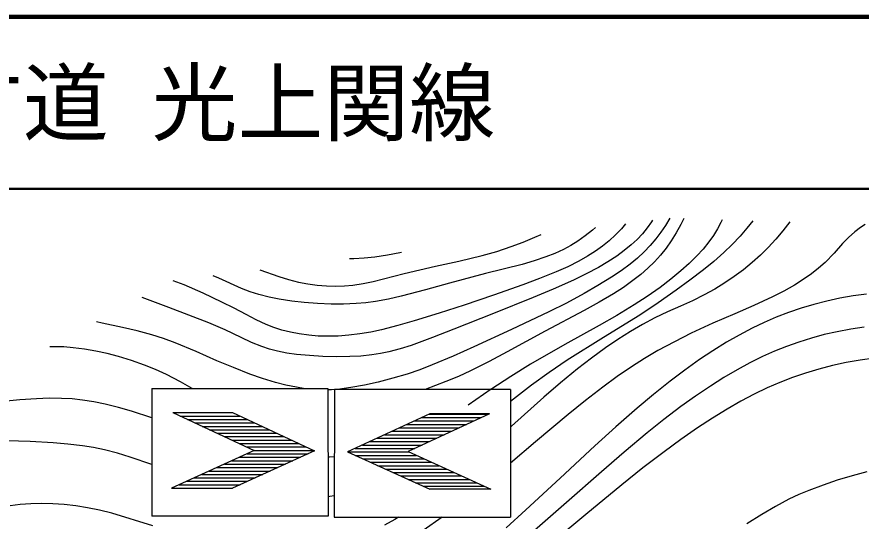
# Model space of a CAD drawing. Units: millimetres, scale not verified. Extents: x 40000 to 680000, y 20000 to 380000.
# Drawn here: x 236388 to 285529, y 350658 to 380000 of the extents above; entities that cross this region are included whole.
import ezdxf
from ezdxf.enums import TextEntityAlignment as Align

# ---------------------------------------------------------------- set-up
doc = ezdxf.new("R2010")
doc.units = ezdxf.units.MM
doc.header["$LTSCALE"] = 1000
for name, color, linetype, lineweight in [('M-BGD', 7, 'Continuous', 25), ('M-STR-STRC', 7, 'Continuous', 25), ('M-TTL', 2, 'Continuous', 140), ('M-TTL-LINE', 7, 'Continuous', 50)]:
    doc.layers.add(name, color=color, linetype=linetype, lineweight=lineweight)
doc.layers.add('M-TTL-TXT', color=7, linetype='Continuous')
doc.styles.add('ＭＳ ゴシック', font='')
doc.styles.get('ＭＳ ゴシック').set_extended_font_data('MS Gothic')

msp = doc.modelspace()

# ---------------------------------------------------------------- linework, layer by layer
at = {"layer": 'M-BGD'}
for p, q in [((273322, 368065), (273076, 367717)), ((273381, 368162), (273322, 368065)), ((274386, 368289), (274139, 367866)), ((275213, 368263), (275039, 367909)), ((277436, 368192), (277371, 368044)), ((277436, 368192), (277371, 368044)), ((279218, 368136), (278878, 367697)), ((281372, 368067), (280979, 367554)), ((269892, 367588), (269472, 367250)), ((269892, 367588), (269472, 367250)), ((270059, 367742), (269892, 367588)), ((270059, 367742), (269892, 367588)), ((271572, 367675), (271227, 367314)), ((271818, 367964), (271572, 367675)), ((273076, 367717), (272803, 367383)), ((274139, 367866), (273875, 367472)), ((275039, 367909), (274769, 367429)), ((277174, 367672), (276932, 367282)), ((277174, 367672), (276932, 367282)), ((277371, 368044), (277174, 367672)), ((277371, 368044), (277174, 367672)), ((278878, 367697), (278488, 367244)), ((285493, 367749), (285167, 367493)), ((285758, 367928), (285493, 367749)), ((265853, 366886), (266543, 367172)), ((266543, 367172), (266912, 367344)), ((269472, 367250), (269045, 366945)), ((269472, 367250), (269045, 366945)), ((271227, 367314), (270859, 366972)), ((272803, 367383), (272489, 367049)), ((273581, 367087), (273254, 366700)), ((273875, 367472), (273581, 367087)), ((274769, 367429), (274476, 366966)), ((276932, 367282), (276660, 366901)), ((276932, 367282), (276660, 366901)), ((278488, 367244), (278028, 366758)), ((280979, 367554), (280564, 367059)), ((284798, 367161), (284455, 366812)), ((285167, 367493), (284798, 367161)), ((264317, 366355), (265155, 366629)), ((265155, 366629), (265853, 366886)), ((268635, 366694), (268209, 366468)), ((268635, 366694), (268209, 366468)), ((269045, 366945), (268635, 366694)), ((269045, 366945), (268635, 366694)), ((270475, 366659), (270075, 366370)), ((270859, 366972), (270475, 366659)), ((272149, 366733), (271745, 366400)), ((272489, 367049), (272149, 366733)), ((273254, 366700), (272898, 366326)), ((274476, 366966), (274173, 366544)), ((276660, 366901), (276327, 366491)), ((276660, 366901), (276327, 366491)), ((278028, 366758), (277544, 366290)), ((280564, 367059), (280126, 366586)), ((284455, 366812), (283954, 366253)), ((257227, 366034), (257958, 366149)), ((257958, 366149), (258684, 366294)), ((258684, 366294), (258781, 366317)), ((262112, 365787), (263476, 366112)), ((263476, 366112), (264317, 366355)), ((267704, 366238), (267177, 366031)), ((267704, 366238), (267177, 366031)), ((268209, 366468), (267704, 366238)), ((268209, 366468), (267704, 366238)), ((270075, 366370), (269599, 366068)), ((271745, 366400), (271315, 366085)), ((272898, 366326), (272506, 365963)), ((273843, 366135), (273494, 365749)), ((274173, 366544), (273843, 366135)), ((276327, 366491), (275967, 366096)), ((276327, 366491), (275967, 366096)), ((277544, 366290), (276959, 365772)), ((279668, 366134), (279184, 365700)), ((280126, 366586), (279668, 366134)), ((283954, 366253), (283432, 365714)), ((255756, 365935), (255995, 365937)), ((255995, 365937), (256611, 365970)), ((256611, 365970), (257227, 366034)), ((260747, 365493), (262112, 365787)), ((266497, 365802), (265794, 365597)), ((266497, 365802), (265794, 365597)), ((267177, 366031), (266497, 365802)), ((267177, 366031), (266497, 365802)), ((269102, 365788), (268452, 365463)), ((269599, 366068), (269102, 365788)), ((270790, 365742), (270241, 365420)), ((271315, 366085), (270790, 365742)), ((272084, 365615), (271557, 365223)), ((272506, 365963), (272084, 365615)), ((273494, 365749), (273123, 365382)), ((275517, 365651), (275042, 365225)), ((275517, 365651), (275042, 365225)), ((275967, 366096), (275517, 365651)), ((275967, 366096), (275517, 365651)), ((276959, 365772), (276351, 365273)), ((279184, 365700), (278678, 365286)), ((283432, 365714), (283043, 365369)), ((250536, 365275), (251637, 364887)), ((258934, 365064), (260747, 365493)), ((265794, 365597), (263675, 365067)), ((265794, 365597), (263675, 365067)), ((267781, 365162), (266814, 364767)), ((268452, 365463), (267781, 365162)), ((270241, 365420), (269529, 365042)), ((271557, 365223), (271001, 364848)), ((273123, 365382), (272700, 365012)), ((275042, 365225), (274444, 364732)), ((275042, 365225), (274444, 364732)), ((276351, 365273), (275563, 364672)), ((278678, 365286), (278144, 364889)), ((283043, 365369), (282634, 365046)), ((246124, 364409), (245491, 364638)), ((248147, 364788), (247813, 364931)), ((248147, 364788), (247813, 364931)), ((249461, 364190), (248147, 364788)), ((249461, 364190), (248147, 364788)), ((251637, 364887), (252201, 364716)), ((252201, 364716), (252778, 364572)), ((257128, 364606), (258934, 365064)), ((263675, 365067), (261575, 364512)), ((263675, 365067), (261575, 364512)), ((266814, 364767), (265835, 364400)), ((268792, 364685), (267612, 364158)), ((269529, 365042), (268792, 364685)), ((271001, 364848), (270212, 364361)), ((272249, 364657), (271693, 364262)), ((272700, 365012), (272249, 364657)), ((274444, 364732), (273826, 364262)), ((274444, 364732), (273826, 364262)), ((275563, 364672), (274759, 364096)), ((278144, 364889), (277592, 364517)), ((282153, 364709), (281650, 364392)), ((282634, 365046), (282153, 364709)), ((247223, 363919), (246124, 364409)), ((249965, 364002), (249461, 364190)), ((249965, 364002), (249461, 364190)), ((252778, 364572), (253322, 364466)), ((253322, 364466), (253873, 364390)), ((253873, 364390), (254408, 364346)), ((254408, 364346), (254944, 364332)), ((254944, 364332), (255449, 364347)), ((255449, 364347), (255951, 364392)), ((255951, 364392), (256542, 364484)), ((256542, 364484), (257128, 364606)), ((261575, 364512), (260165, 364110)), ((261575, 364512), (260165, 364110)), ((265835, 364400), (264134, 363802)), ((267612, 364158), (266441, 363668)), ((270212, 364361), (269406, 363899)), ((271693, 364262), (271108, 363883)), ((273826, 364262), (273077, 363737)), ((273826, 364262), (273077, 363737)), ((277007, 364158), (276402, 363823)), ((277592, 364517), (277007, 364158)), ((281650, 364392), (281023, 364038)), ((245238, 363088), (243678, 363668)), ((248310, 363403), (247223, 363919)), ((250475, 363844), (249965, 364002)), ((250475, 363844), (249965, 364002)), ((251066, 363694), (250475, 363844)), ((251066, 363694), (250475, 363844)), ((251660, 363575), (251066, 363694)), ((251660, 363575), (251066, 363694)), ((258759, 363740), (258017, 363576)), ((258759, 363740), (258017, 363576)), ((260165, 364110), (258759, 363740)), ((260165, 364110), (258759, 363740)), ((264134, 363802), (262425, 363234)), ((266441, 363668), (264124, 362744)), ((269406, 363899), (268381, 363348)), ((271108, 363883), (270275, 363390)), ((273077, 363737), (272314, 363239)), ((273077, 363737), (272314, 363239)), ((274759, 364096), (273707, 363356)), ((276402, 363823), (275712, 363480)), ((280378, 363708), (279286, 363202)), ((281023, 364038), (280378, 363708)), ((285062, 363764), (284294, 363629)), ((285848, 363871), (285062, 363764)), ((249029, 363057), (248310, 363403)), ((252386, 363464), (251660, 363575)), ((252386, 363464), (251660, 363575)), ((253112, 363384), (252386, 363464)), ((253112, 363384), (252386, 363464)), ((253893, 363323), (253112, 363384)), ((253893, 363323), (253112, 363384)), ((254674, 363292), (253893, 363323)), ((254674, 363292), (253893, 363323)), ((255409, 363292), (254674, 363292)), ((255409, 363292), (254674, 363292)), ((256142, 363322), (255409, 363292)), ((256142, 363322), (255409, 363292)), ((256708, 363366), (256142, 363322)), ((256708, 363366), (256142, 363322)), ((257269, 363441), (256708, 363366)), ((257269, 363441), (256708, 363366)), ((258017, 363576), (257269, 363441)), ((258017, 363576), (257269, 363441)), ((262425, 363234), (260970, 362758)), ((268381, 363348), (267353, 362830)), ((270275, 363390), (269416, 362917)), ((272314, 363239), (271307, 362625)), ((272314, 363239), (271307, 362625)), ((273707, 363356), (272654, 362651)), ((275008, 363164), (274255, 362835)), ((275712, 363480), (275008, 363164)), ((279286, 363202), (278182, 362724)), ((282778, 363271), (282031, 363049)), ((283526, 363463), (282778, 363271)), ((284294, 363629), (283526, 363463)), ((247563, 362197), (245238, 363088)), ((249736, 362684), (249029, 363057)), ((250309, 362379), (249736, 362684)), ((260970, 362758), (259505, 362309)), ((264124, 362744), (261825, 361827)), ((267353, 362830), (265179, 361799)), ((269416, 362917), (267139, 361706)), ((274255, 362835), (273515, 362479)), ((278182, 362724), (276898, 362170)), ((281306, 362801), (280589, 362525)), ((282031, 363049), (281306, 362801)), ((241358, 362184), (241020, 362246)), ((242542, 361932), (241358, 362184)), ((248505, 361780), (247563, 362197)), ((250895, 362100), (250309, 362379)), ((259505, 362309), (258560, 362038)), ((271307, 362625), (270287, 362039)), ((271307, 362625), (270287, 362039)), ((272654, 362651), (270534, 361342)), ((273515, 362479), (272808, 362102)), ((276898, 362170), (275636, 361592)), ((279880, 362217), (279180, 361880)), ((280589, 362525), (279880, 362217)), ((243398, 361727), (242542, 361932)), ((244239, 361494), (243398, 361727)), ((249437, 361335), (248505, 361780)), ((251352, 361923), (250895, 362100)), ((251815, 361775), (251352, 361923)), ((252316, 361647), (251815, 361775)), ((257607, 361796), (256985, 361662)), ((258560, 362038), (257607, 361796)), ((261825, 361827), (260584, 361342)), ((265179, 361799), (262985, 360792)), ((267139, 361706), (264932, 360502)), ((270287, 362039), (268277, 360927)), ((270287, 362039), (268277, 360927)), ((272112, 361698), (271370, 361230)), ((272808, 362102), (272112, 361698)), ((279180, 361880), (278434, 361487)), ((284141, 361681), (283384, 361508)), ((284141, 361681), (283384, 361508)), ((284924, 361828), (284141, 361681)), ((284924, 361828), (284141, 361681)), ((285709, 361945), (284924, 361828)), ((285709, 361945), (284924, 361828)), ((244922, 361275), (244239, 361494)), ((245596, 361027), (244922, 361275)), ((250043, 361061), (249437, 361335)), ((252825, 361549), (252316, 361647)), ((253374, 361474), (252825, 361549)), ((253924, 361430), (253374, 361474)), ((254505, 361415), (253924, 361430)), ((255081, 361430), (254505, 361415)), ((255720, 361479), (255081, 361430)), ((256352, 361557), (255720, 361479)), ((256985, 361662), (256352, 361557)), ((260584, 361342), (259333, 360885)), ((270534, 361342), (268424, 360025)), ((271370, 361230), (270644, 360737)), ((275636, 361592), (274658, 361099)), ((278434, 361487), (277694, 361063)), ((282633, 361306), (281908, 361080)), ((282633, 361306), (281908, 361080)), ((283384, 361508), (282633, 361306)), ((283384, 361508), (282633, 361306)), ((238556, 360804), (238314, 360799)), ((239114, 360790), (238556, 360804)), ((239674, 360746), (239114, 360790)), ((240331, 360666), (239674, 360746)), ((246820, 360524), (245596, 361027)), ((250653, 360817), (250043, 361061)), ((251101, 360668), (250653, 360817)), ((259333, 360885), (258696, 360684)), ((262985, 360792), (261785, 360255)), ((268277, 360927), (266282, 359790)), ((268277, 360927), (266282, 359790)), ((270644, 360737), (269829, 360143)), ((274658, 361099), (273703, 360584)), ((277694, 361063), (276905, 360574)), ((281186, 360823), (280481, 360540)), ((281186, 360823), (280481, 360540)), ((281908, 361080), (281186, 360823)), ((281908, 361080), (281186, 360823)), ((240979, 360556), (240331, 360666)), ((241645, 360412), (240979, 360556)), ((242305, 360239), (241645, 360412)), ((243065, 360002), (242305, 360239)), ((248035, 359992), (246820, 360524)), ((251557, 360548), (251101, 360668)), ((252104, 360439), (251557, 360548)), ((252659, 360359), (252104, 360439)), ((253426, 360286), (252659, 360359)), ((254192, 360244), (253426, 360286)), ((254983, 360222), (254192, 360244)), ((255772, 360230), (254983, 360222)), ((256411, 360264), (255772, 360230)), ((257040, 360328), (256411, 360264)), ((257546, 360405), (257040, 360328)), ((258047, 360511), (257546, 360405)), ((258696, 360684), (258047, 360511)), ((261785, 360255), (260570, 359744)), ((264932, 360502), (263870, 359940)), ((273703, 360584), (272927, 360124)), ((276905, 360574), (276122, 360053)), ((279784, 360228), (279050, 359865)), ((279784, 360228), (279050, 359865)), ((280481, 360540), (279784, 360228)), ((280481, 360540), (279784, 360228)), ((243816, 359736), (243065, 360002)), ((244461, 359478), (243816, 359736)), ((248991, 359590), (248035, 359992)), ((260570, 359744), (259848, 359467)), ((263870, 359940), (262791, 359404)), ((266282, 359790), (265138, 359077)), ((266282, 359790), (265138, 359077)), ((268424, 360025), (267377, 359310)), ((269829, 360143), (269029, 359524)), ((272927, 360124), (272170, 359640)), ((276122, 360053), (275267, 359446)), ((279050, 359865), (278319, 359470)), ((279050, 359865), (278319, 359470)), ((284665, 359882), (283855, 359705)), ((285476, 360029), (284665, 359882)), ((286313, 360149), (285476, 360029)), ((245089, 359194), (244461, 359478)), ((249955, 359217), (248991, 359590)), ((259848, 359467), (259112, 359217)), ((262791, 359404), (262087, 359079)), ((267377, 359310), (266346, 358569)), ((269029, 359524), (268039, 358712)), ((272170, 359640), (271329, 359064)), ((275267, 359446), (274418, 358807)), ((278319, 359470), (277535, 359010)), ((278319, 359470), (277535, 359010)), ((282293, 359272), (281542, 359017)), ((283071, 359503), (282293, 359272)), ((283855, 359705), (283071, 359503)), ((245914, 358762), (245089, 359194)), ((246588, 358382), (245914, 358762)), ((250694, 358958), (249955, 359217)), ((251446, 358726), (250694, 358958)), ((252051, 358570), (251446, 358726)), ((257414, 358751), (256631, 358575)), ((258271, 358970), (257414, 358751)), ((259112, 359217), (258271, 358970)), ((261363, 358779), (260145, 358319)), ((262087, 359079), (261363, 358779)), ((265138, 359077), (263979, 358319)), ((265138, 359077), (263979, 358319)), ((271329, 359064), (270500, 358460)), ((274418, 358807), (273449, 358035)), ((277535, 359010), (276755, 358518)), ((277535, 359010), (276755, 358518)), ((280794, 358732), (280051, 358406)), ((281542, 359017), (280794, 358732)), ((252656, 358444), (252051, 358570)), ((253064, 358382), (252656, 358444)), ((254704, 358302), (254492, 358297)), ((254867, 358315), (254704, 358302)), ((255836, 358427), (255050, 358319)), ((256631, 358575), (255836, 358427)), ((263997, 358330), (262660, 357412)), ((266346, 358569), (265114, 357611)), ((268039, 358712), (267059, 357870)), ((270500, 358460), (269482, 357674)), ((276755, 358518), (275897, 357938)), ((276755, 358518), (275897, 357938)), ((280051, 358406), (279311, 358048)), ((237538, 357781), (236567, 357711)), ((237538, 357781), (236567, 357711)), ((238265, 357805), (237538, 357781)), ((238265, 357805), (237538, 357781)), ((238988, 357799), (238265, 357805)), ((238988, 357799), (238265, 357805)), ((239603, 357766), (238988, 357799)), ((239603, 357766), (238988, 357799)), ((240214, 357703), (239603, 357766)), ((240214, 357703), (239603, 357766)), ((267059, 357870), (265180, 356191)), ((273449, 358035), (272488, 357232)), ((275897, 357938), (275044, 357325)), ((275897, 357938), (275044, 357325)), ((279311, 358048), (278519, 357631)), ((236567, 357711), (235597, 357612)), ((236567, 357711), (235597, 357612)), ((240876, 357599), (240214, 357703)), ((240876, 357599), (240214, 357703)), ((241527, 357466), (240876, 357599)), ((241527, 357466), (240876, 357599)), ((242302, 357274), (241527, 357466)), ((242302, 357274), (241527, 357466)), ((243068, 357052), (242302, 357274)), ((243068, 357052), (242302, 357274)), ((269482, 357674), (268472, 356857)), ((275044, 357325), (274052, 356570)), ((275044, 357325), (274052, 356570)), ((278519, 357631), (277730, 357181)), ((244246, 356667), (243068, 357052)), ((244246, 356667), (243068, 357052)), ((268472, 356857), (266578, 355263)), ((272488, 357232), (271250, 356149)), ((277730, 357181), (276869, 356652)), ((274052, 356570), (273069, 355786)), ((274052, 356570), (273069, 355786)), ((276869, 356652), (276011, 356091)), ((265180, 356191), (265114, 356132)), ((271250, 356149), (270027, 355040)), ((273069, 355786), (271740, 354675)), ((273069, 355786), (271740, 354675)), ((276011, 356091), (275030, 355409)), ((237154, 355288), (235800, 355334)), ((238509, 355211), (237154, 355288)), ((275030, 355409), (274059, 354697)), ((239362, 355141), (238509, 355211)), ((240203, 355042), (239362, 355141)), ((240845, 354939), (240203, 355042)), ((241481, 354807), (240845, 354939)), ((242236, 354609), (241481, 354807)), ((266578, 355263), (265114, 354025)), ((270027, 355040), (268013, 353165)), ((242978, 354384), (242236, 354609)), ((244246, 353947), (242978, 354384)), ((254587, 354384), (254500, 354381)), ((254587, 354384), (254500, 354381)), ((254860, 354405), (254587, 354384)), ((254860, 354405), (254587, 354384)), ((271740, 354675), (270422, 353535)), ((271740, 354675), (270422, 353535)), ((274059, 354697), (272829, 353752)), ((270422, 353535), (268388, 351742)), ((270422, 353535), (268388, 351742)), ((272829, 353752), (271608, 352775)), ((285864, 353524), (285002, 353295)), ((268013, 353165), (266013, 351308)), ((284143, 353036), (283311, 352754)), ((285002, 353295), (284143, 353036)), ((271608, 352775), (269497, 351035)), ((282482, 352441), (281905, 352203)), ((283311, 352754), (282482, 352441)), ((254597, 352086), (254505, 352074)), ((254855, 352127), (254597, 352086)), ((281330, 351933), (280538, 351503)), ((281905, 352203), (281330, 351933)), ((236583, 351626), (235996, 351554)), ((237208, 351670), (236583, 351626)), ((237831, 351685), (237208, 351670)), ((238485, 351669), (237831, 351685)), ((239133, 351623), (238485, 351669)), ((239816, 351545), (239133, 351623)), ((240490, 351436), (239816, 351545)), ((241203, 351290), (240490, 351436)), ((268388, 351742), (266354, 349972)), ((268388, 351742), (266354, 349972)), ((280538, 351503), (279755, 351043)), ((241909, 351114), (241203, 351290)), ((244299, 350374), (241909, 351114)), ((258597, 350888), (258386, 350757)), ((261138, 350888), (260037, 350105)), ((266013, 351308), (264864, 350272)), ((269497, 351035), (267401, 349299)), ((279755, 351043), (278885, 350494)), ((258386, 350757), (257794, 350423))]:
    msp.add_line(p, q, dxfattribs=at)
at = {"layer": 'M-STR-STRC'}
for p, q in [((244246, 358382), (254492, 358382)), ((244246, 358382), (244246, 350951)), ((254492, 358382), (254507, 350951)), ((254867, 358319), (254852, 350888)), ((265114, 358319), (254867, 358319)), ((265114, 358319), (265114, 350888)), ((245459, 356973), (248940, 356973)), ((245459, 356973), (250203, 354763)), ((245888, 356773), (249369, 356773)), ((248940, 356973), (253718, 354747)), ((260419, 356910), (255641, 354684)), ((263900, 356910), (259156, 354700)), ((260364, 356884), (263845, 356884)), ((263900, 356910), (260419, 356910)), ((246317, 356573), (249798, 356573)), ((246746, 356373), (250227, 356373)), ((259076, 356284), (262557, 356284)), ((259505, 356484), (262986, 356484)), ((259934, 356684), (263415, 356684)), ((247176, 356173), (250657, 356173)), ((247605, 355973), (251086, 355973)), ((258217, 355884), (261698, 355884)), ((258647, 356084), (262128, 356084)), ((248034, 355773), (251515, 355773)), ((248464, 355573), (251945, 355573)), ((248893, 355373), (252374, 355373)), ((257359, 355484), (260840, 355484)), ((257788, 355684), (261269, 355684)), ((249322, 355173), (252803, 355173)), ((249751, 354973), (253232, 354973)), ((256071, 354884), (259552, 354884)), ((256500, 355084), (259981, 355084)), ((256929, 355284), (260410, 355284)), ((250203, 354763), (245391, 352573)), ((253718, 354747), (248940, 352573)), ((249347, 354373), (252896, 354373)), ((249786, 354573), (253336, 354573)), ((250181, 354773), (253662, 354773)), ((255641, 354684), (259191, 354684)), ((255641, 354684), (260419, 352511)), ((256081, 354484), (259630, 354484)), ((259156, 354700), (263969, 352511)), ((248468, 353973), (252017, 353973)), ((248907, 354173), (252457, 354173)), ((256521, 354284), (260070, 354284)), ((256960, 354084), (260510, 354084)), ((257400, 353884), (260949, 353884)), ((247149, 353373), (250698, 353373)), ((247588, 353573), (251138, 353573)), ((248028, 353773), (251578, 353773)), ((257839, 353684), (261389, 353684)), ((258279, 353484), (261828, 353484)), ((246270, 352973), (249819, 352973)), ((246709, 353173), (250259, 353173)), ((258718, 353284), (262268, 353284)), ((259158, 353084), (262707, 353084)), ((259597, 352884), (263147, 352884)), ((245391, 352573), (248940, 352573)), ((245830, 352773), (249380, 352773)), ((260037, 352684), (263587, 352684)), ((263969, 352511), (260419, 352511)), ((254507, 350951), (244246, 350951)), ((254852, 350888), (265114, 350888))]:
    msp.add_line(p, q, dxfattribs=at)
at = {"layer": 'M-TTL'}
msp.add_line((680000, 380000), (40000, 380000), dxfattribs=at)
at = {"layer": 'M-TTL-LINE'}
msp.add_line((40000, 370000), (680000, 370000), dxfattribs=at)

# ---------------------------------------------------------------- texts
at = {"layer": 'M-TTL-TXT', "style": 'ＭＳ ゴシック'}
msp.add_text('主要地方道 光上関線', height=3666, dxfattribs=at).set_placement((216734, 375000), align=Align.MIDDLE_LEFT)

doc.saveas('drawing.dxf')
